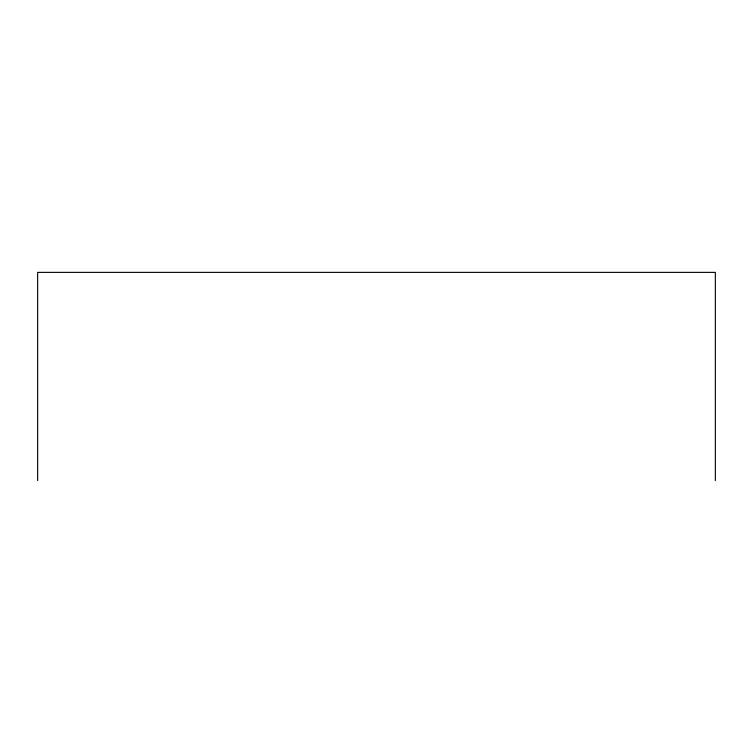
<?xml version="1.0" encoding="UTF-8"?>
<svg xmlns="http://www.w3.org/2000/svg" width="753" height="753" viewBox="0 0 753 753"><rect width="100%" height="100%" fill="white"/><g stroke="black" fill="none" stroke-linecap="round" stroke-linejoin="round"><path stroke-width="1.13" d="M715.35 480.621L715.35 272.379L37.65 272.379L37.65 480.621"/></g></svg>
